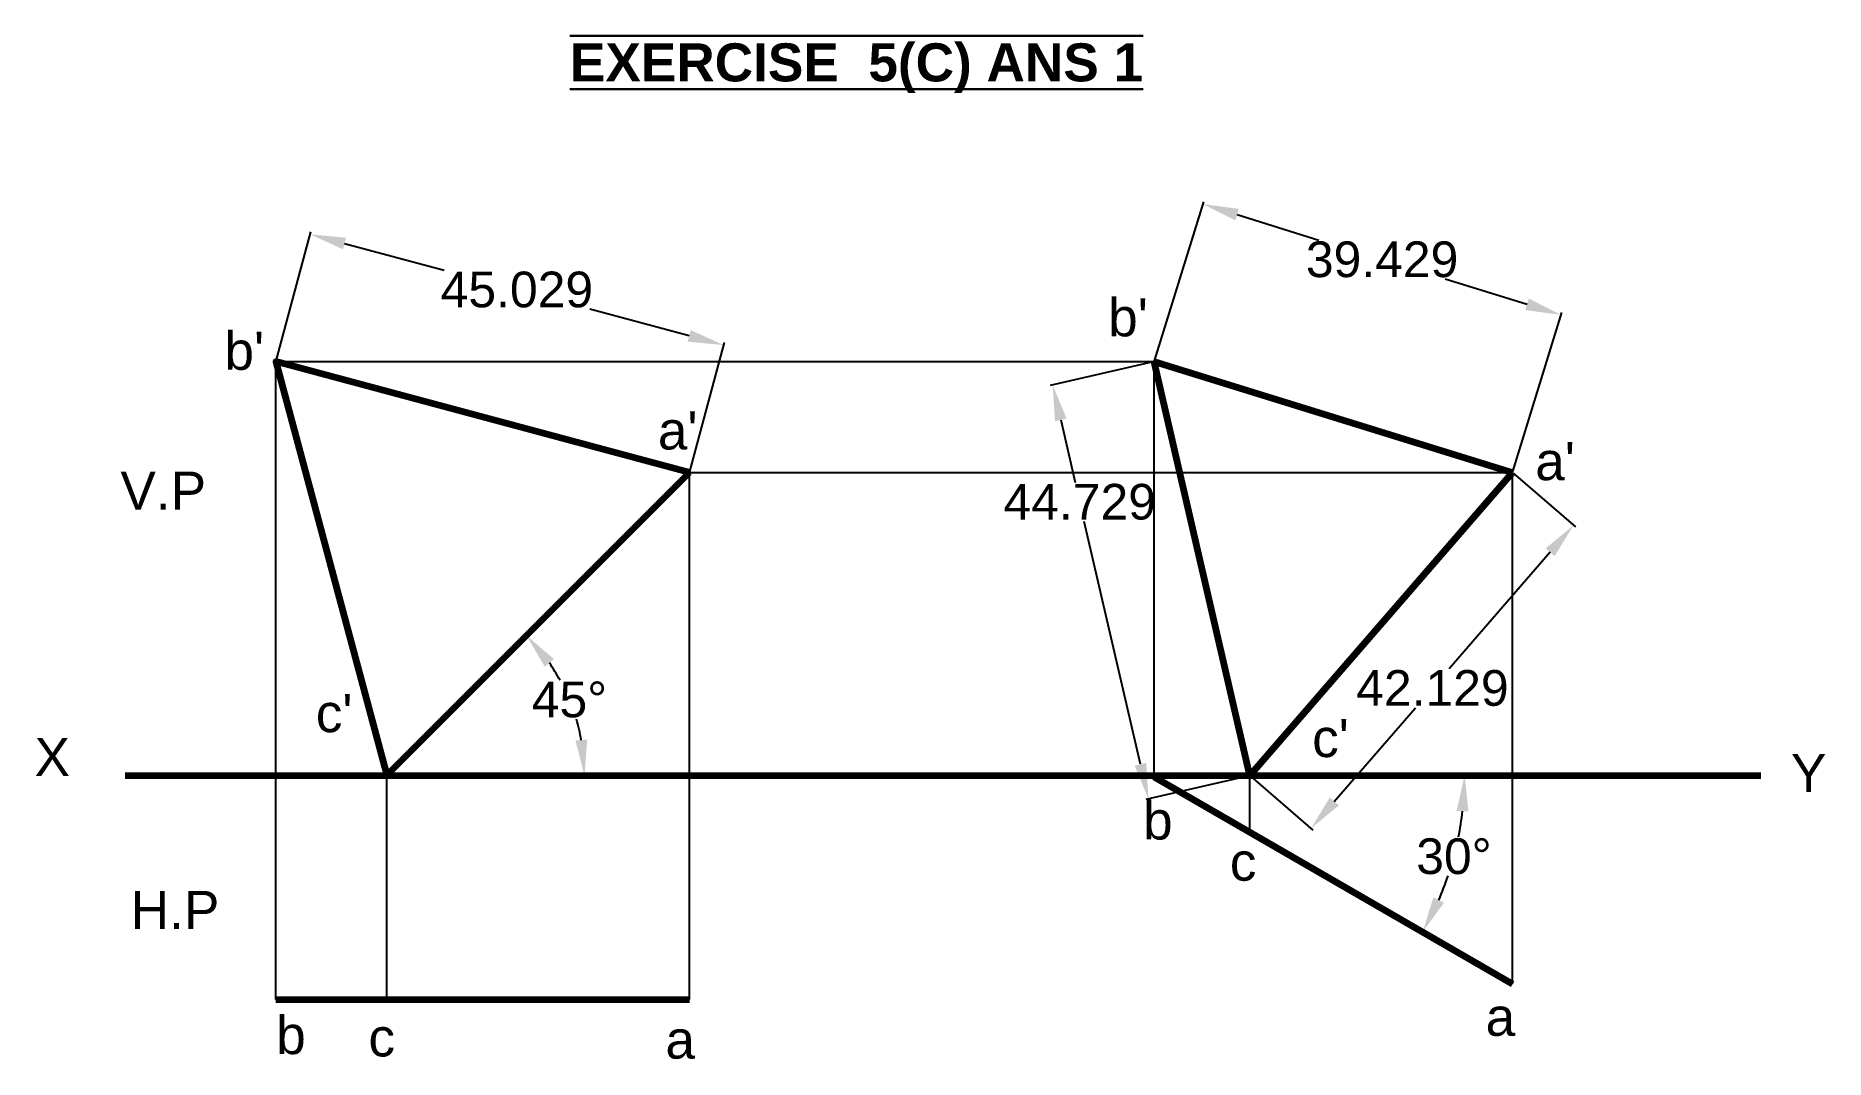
# Model space of a CAD drawing. Header units: millimetres. Extents: x 28 to 216, y 81 to 188.
import ezdxf

# ---------------------------------------------------------------- set-up
doc = ezdxf.new("R2010")
doc.units = ezdxf.units.MM
doc.header["$PDMODE"] = 35
doc.layers.add('thick continuous', color=7, linetype='Continuous', lineweight=30)
doc.styles.get("Standard").update_dxf_attribs({"font": 'arial.ttf'})
doc.dimstyles.get("Standard").update_dxf_attribs({"dimtxt": 2.5, "dimasz": 2.5, "dimexe": 0.18, "dimexo": 0.0625, "dimgap": 0.09, "dimtad": 0, "dimtih": 1, "dimtoh": 1, "dimdec": 1, "dimzin": 0, "dimdsep": 46, "dimtxsty": 'Standard', "dimcen": 0.09, "dimadec": 0, "dimazin": 0, "dimtfac": 1, "dimtdec": 1, "dimtofl": 0, "dimtmove": 0, "dimatfit": 3, "dimfxl": 1, "dimtolj": 1, "dimtzin": 0, "dimarcsym": 0})

# ---------------------------------------------------------------- blocks, each defined once
blk = doc.blocks.new('*D15')
at = {"layer": 'Defpoints', "color": 0, "transparency": 16777216}
for p in [(187.81, 158.75), (145.05, 153.84), (182.69, 142.2)]:
    blk.add_point(p, dxfattribs=at)
at = {"layer": 'thick continuous', "color": 0, "lineweight": -2, "transparency": 16777216}
for p, q in [((145.07, 153.93), (150.25, 170.65)), ((153.75, 169.29), (162.36, 166.62)), ((184.23, 159.86), (175.62, 162.52)), ((182.72, 142.28), (187.89, 159.01))]:
    blk.add_line(p, q, dxfattribs=at)
at = {"layer": 'thick continuous', "color": 0, "transparency": 16777216}
for points in [[(153.94, 169.89), (153.57, 168.69), (150.17, 170.4)], [(184.41, 160.46), (184.04, 159.26), (187.81, 158.75)]]:
    blk.add_solid(points, dxfattribs=at)
at = {"layer": 'thick continuous', "color": 0, "lineweight": -3, "transparency": 16777216, "insert": (168.99, 164.57), "char_height": 3.75, "attachment_point": 5}
blk.add_mtext('\\A1;39.429', dxfattribs=at)
blk = doc.blocks.new('*D16')
at = {"layer": 'Defpoints', "color": 0, "transparency": 16777216}
for p in [(182.69, 142.2), (155.11, 110.34), (161.52, 104.79)]:
    blk.add_point(p, dxfattribs=at)
at = {"layer": 'thick continuous', "color": 0, "lineweight": -2, "transparency": 16777216}
for p, q in [((182.76, 142.13), (189.31, 136.47)), ((186.65, 133.81), (176.05, 121.57)), ((163.97, 107.62), (172.5, 117.47)), ((155.18, 110.28), (161.72, 104.61))]:
    blk.add_line(p, q, dxfattribs=at)
at = {"layer": 'thick continuous', "color": 0, "transparency": 16777216}
for points in [[(186.18, 134.22), (187.12, 133.4), (189.1, 136.64)], [(163.5, 108.03), (164.45, 107.21), (161.52, 104.79)]]:
    blk.add_solid(points, dxfattribs=at)
at = {"layer": 'thick continuous', "color": 0, "lineweight": -3, "transparency": 16777216, "insert": (174.28, 119.52), "char_height": 3.75, "attachment_point": 5}
blk.add_mtext('\\A1;42.129', dxfattribs=at)
blk = doc.blocks.new('*D17')
at = {"layer": 'Defpoints', "color": 0, "transparency": 16777216}
for p in [(145.05, 153.84), (155.11, 110.34), (144.44, 107.87)]:
    blk.add_point(p, dxfattribs=at)
at = {"layer": 'thick continuous', "color": 0, "lineweight": -2, "transparency": 16777216}
for p, q in [((144.95, 153.82), (134.12, 151.32)), ((135.23, 147.72), (136.75, 141.14)), ((143.6, 111.53), (137.7, 137.04)), ((155.01, 110.32), (144.18, 107.81))]:
    blk.add_line(p, q, dxfattribs=at)
at = {"layer": 'thick continuous', "color": 0, "transparency": 16777216}
for points in [[(135.84, 147.86), (134.62, 147.58), (134.38, 151.38)], [(144.21, 111.67), (142.99, 111.39), (144.44, 107.87)]]:
    blk.add_solid(points, dxfattribs=at)
at = {"layer": 'thick continuous', "color": 0, "lineweight": -3, "transparency": 16777216, "insert": (137.22, 139.09), "char_height": 3.75, "attachment_point": 5}
blk.add_mtext('\\A1;44.729', dxfattribs=at)
blk = doc.blocks.new('*D18')
at = {"layer": 'Defpoints', "color": 0, "transparency": 16777216}
for p in [(99.81, 155.58), (52.76, 153.84), (96.23, 142.2)]:
    blk.add_point(p, dxfattribs=at)
at = {"layer": 'thick continuous', "color": 0, "lineweight": -2, "transparency": 16777216}
for p, q in [((52.79, 153.93), (56.42, 167.48)), ((59.97, 166.25), (70.43, 163.45)), ((96.19, 156.55), (85.73, 159.35)), ((96.25, 142.29), (99.88, 155.84))]:
    blk.add_line(p, q, dxfattribs=at)
at = {"layer": 'thick continuous', "color": 0, "transparency": 16777216}
for points in [[(60.13, 166.86), (59.81, 165.65), (56.35, 167.22)], [(96.35, 157.15), (96.03, 155.94), (99.81, 155.58)]]:
    blk.add_solid(points, dxfattribs=at)
at = {"layer": 'thick continuous', "color": 0, "lineweight": -3, "transparency": 16777216, "insert": (78.08, 161.4), "char_height": 3.75, "attachment_point": 5}
blk.add_mtext('\\A1;45.029', dxfattribs=at)
blk = doc.blocks.new('*D26')
at = {"layer": 'Defpoints', "color": 0, "transparency": 16777216}
for p in [(36.92, 110.34), (145.05, 110.2), (208.8, 110.34), (175.68, 99.1), (182.69, 88.46)]:
    blk.add_point(p, dxfattribs=at)
at = {"layer": 'thick continuous', "color": 0, "lineweight": -2, "transparency": 16777216}
for start, end in [(348.6732, 353.4578), (336.5422, 341.2625)]:
    blk.add_arc((144.8, 110.34), 32.86, start, end, dxfattribs=at)
at = {"layer": 'thick continuous', "color": 0, "transparency": 16777216}
for points in [[(176.82, 106.63), (178.07, 106.56), (177.66, 110.34)], [(175.5, 96.98), (174.38, 97.54), (173.26, 93.91)]]:
    blk.add_solid(points, dxfattribs=at)
at = {"layer": 'thick continuous', "color": 0, "transparency": 16777216, "insert": (176.54, 101.84), "char_height": 3.75, "attachment_point": 5}
blk.add_mtext('\\A1;30°', dxfattribs=at)
blk = doc.blocks.new('*D27')
at = {"layer": 'Defpoints', "color": 0, "transparency": 16777216}
for p in [(96.23, 142.2), (84.48, 115.73), (36.92, 110.34), (64.41, 110.38), (208.8, 110.34)]:
    blk.add_point(p, dxfattribs=at)
at = {"layer": 'thick continuous', "color": 0, "lineweight": -2, "transparency": 16777216}
for start, end in [(28.7365, 34.6639), (10.3361, 16.534)]:
    blk.add_arc((64.37, 110.34), 20.82, start, end, dxfattribs=at)
at = {"layer": 'thick continuous', "color": 0, "transparency": 16777216}
for points in [[(81.01, 121.78), (81.97, 122.58), (79.09, 125.06)], [(85.47, 114.13), (84.23, 114.02), (85.19, 110.34)]]:
    blk.add_solid(points, dxfattribs=at)
at = {"layer": 'thick continuous', "color": 0, "transparency": 16777216, "insert": (83.6, 118.31), "char_height": 3.75, "attachment_point": 5}
blk.add_mtext('\\A1;45°', dxfattribs=at)

msp = doc.modelspace()

# ---------------------------------------------------------------- linework, layer by layer
at = {"layer": 'thick continuous', "lineweight": -3}
for p, q in [((52.76, 86.79), (52.76, 153.84)), ((52.76, 153.84), (145.05, 153.84)), ((145.05, 110.2), (145.05, 153.84)), ((96.23, 86.79), (96.23, 142.2)), ((96.23, 142.2), (182.69, 142.2)), ((182.69, 88.46), (182.69, 142.2)), ((64.41, 86.79), (64.41, 110.38)), ((155.11, 104.2), (155.11, 110.34))]:
    msp.add_line(p, q, dxfattribs=at)
at = {"layer": 'thick continuous', "lineweight": 100}
for p, q in [((145.05, 153.84), (182.69, 142.2)), ((155.11, 110.34), (145.05, 153.84)), ((182.69, 142.2), (155.11, 110.34)), ((36.92, 110.34), (208.8, 110.34)), ((145.05, 110.2), (182.69, 88.46)), ((52.76, 86.79), (96.23, 86.79))]:
    msp.add_line(p, q, dxfattribs=at)
msp.add_lwpolyline([(96.23, 142.2), (52.76, 153.84), (64.41, 110.38)], close=True, dxfattribs=at)

# ---------------------------------------------------------------- texts
at = {"layer": 'thick continuous', "char_height": 4, "attachment_point": 1}
for s, width, heights, insert in [('{\\fArial|b1|i0|c0|p34;\\L\\OEXERCISE  5(C) ANS 1}', 187.0943, [0], (83.65, 187.29)), ("b'", 6.9049, [0], (140.21, 160.5)), ("b'", 6.9049, [0], (47.35, 156.98)), ("a'", 6.9049, [0], (92.89, 148.61)), ("a'", 6.9049, [8.79], (185.08, 145.38)), ('V.P', 6.9049, [0], (36.42, 142.28)), ("c'", 6.9049, [0], (56.95, 118.9)), ("c'", 6.9049, [0], (161.64, 116.28)), ('X', 6.9049, [0], (27.4, 114.29)), ('Y', 6.9049, [0], (211.95, 112.6)), ('b', 6.9049, [0], (143.88, 107.62)), ('c', 6.9049, [0], (152.99, 103.29)), ('H.P', 6.9049, [0], (37.51, 98.22)), ('b', 6.9049, [0], (52.79, 85.07)), ('a', 6.9049, [0], (179.87, 86.98)), ('c', 6.9049, [0], (62.48, 84.82)), ('a', 6.9049, [0], (93.69, 84.59))]:
    msp.add_mtext_dynamic_manual_height_columns(s, width=width, gutter_width=12.5, heights=heights, dxfattribs=dict(at, insert=insert))

# ---------------------------------------------------------------- dimensions: what is measured, and where the dimension line sits
at = {"layer": 'thick continuous', "lineweight": -3}
for p1, p2, distance, picture, middle in [((145.05, 153.84), (182.69, 142.2), 17.33, '*D15', (168.99, 164.57)), ((52.76, 153.84), (96.23, 142.2), 13.85, '*D18', (78.08, 161.4))]:
    dim = msp.add_aligned_dim(p1=p1, p2=p2, distance=distance, text='<>29', dimstyle='Standard', override={"dimscale": 1.5}, dxfattribs=at)
    dim.commit()
    dim.dimension.update_dxf_attribs({"geometry": picture, "text_midpoint": middle})
for base, p1, p2, angle, picture, middle in [((144.443, 107.8743), (145.0462, 153.8423), (155.1056, 110.3399), 283.0201, '*D17', (137.2243, 139.0923)), ((161.52, 104.79), (182.69, 142.2), (155.11, 110.34), 229.1105, '*D16', (174.28, 119.52))]:
    dim = msp.add_linear_dim(base=base, p1=p1, p2=p2, angle=angle, text='<>29', dimstyle='Standard', override={"dimscale": 1.5}, dxfattribs=at)
    dim.commit()
    dim.dimension.update_dxf_attribs({"geometry": picture, "text_midpoint": middle, "dimtype": 161})
at = {"layer": 'thick continuous'}
for base, line2, picture, middle in [((84.48, 115.73), ((64.41, 110.38), (96.23, 142.2)), '*D27', (83.6, 118.31)), ((175.68, 99.1), ((145.05, 110.2), (182.69, 88.46)), '*D26', (176.54, 101.84))]:
    dim = msp.add_angular_dim_2l(base=base, line1=((36.92, 110.34), (208.8, 110.34)), line2=line2, dimstyle='Standard', override={"dimscale": 1.5}, dxfattribs=at)
    dim.commit()
    dim.dimension.update_dxf_attribs({"geometry": picture, "text_midpoint": middle})

doc.saveas('drawing.dxf')
